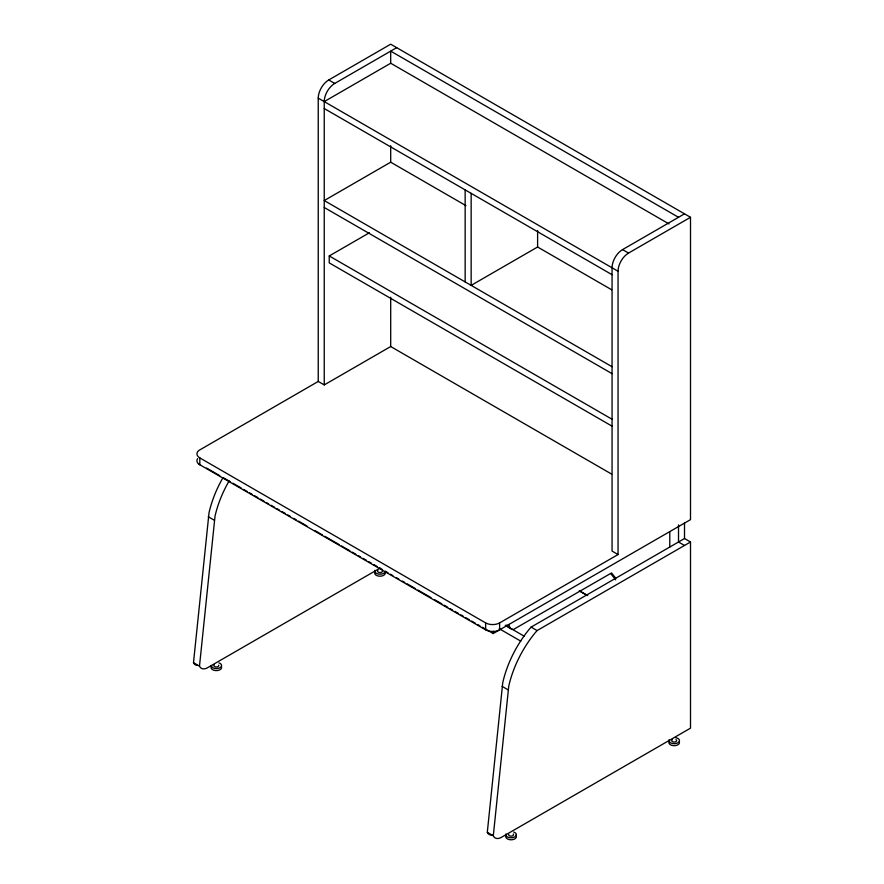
<?xml version="1.0" encoding="UTF-8"?>
<svg xmlns="http://www.w3.org/2000/svg" width="884" height="884" viewBox="0 0 884 884"><rect width="100%" height="100%" fill="white"/><g stroke="black" fill="none" stroke-linecap="round" stroke-linejoin="round"><path stroke-width="1.33" d="M197.452 665.442A12.365 7.138 -60 0 1 193.497 662.691L209.033 512.665A79.427 45.858 -60 0 1 223.066 477.526M380.043 568.136L207.563 667.718A12.365 7.138 -60 0 1 199.486 666.149L215.033 516.123A79.427 45.858 -60 0 1 229.067 480.995M487.305 832.319L502.742 682.757A79.427 45.858 -60 0 1 528.93 629.618L531.096 627.11L684.514 538.533L690.503 542.002L690.503 728.151L501.383 837.347A12.365 7.138 -60 0 1 493.305 835.789L487.305 832.319A12.365 7.138 -60 0 0 489.835 834.794M493.305 835.789L508.742 686.227A79.427 45.858 -60 0 1 534.931 633.077L537.085 630.579L690.503 542.002M197.673 458.597A9.89 5.713 0 0 0 198.248 463.636L199.817 464.818L199.817 457.901A9.89 5.713 0 0 1 198.966 450.387L318.24 381.446L318.24 98.146A14.84 8.564 -60 0 1 328.738 79.969L390.695 44.2L690.503 217.298L690.503 519.637L493.228 633.541L482.366 627.264M318.24 381.446L324.24 384.916L324.24 101.605A14.84 8.564 -60 0 1 334.738 83.439L396.695 47.659M324.24 101.605L390.695 63.239L668.967 223.895M465.934 205.629L390.695 162.192L324.24 200.558L612.059 366.738M612.28 426.287L329.235 262.88L329.235 255.951L369.424 232.757M611.64 289.753L537.605 247.012L471.15 285.377L471.15 193.353M324.24 384.916L390.695 346.539L611.64 474.1M198.9 464.199L485.636 629.839A9.89 5.713 0 0 0 499.626 629.839L499.626 622.911L618.049 554.544L618.049 271.244A14.84 8.564 -60 0 1 628.546 253.067L690.503 217.298M618.049 554.544L612.059 551.086L612.059 267.775A14.84 8.564 -60 0 1 622.546 249.608L684.514 213.829M678.514 217.298L390.695 51.128L390.695 63.239M328.738 79.969L334.738 83.439M622.546 249.608L628.546 253.067M318.24 98.146L618.049 271.244M324.24 108.533L612.059 274.703M324.24 207.486L612.059 373.656M329.235 255.951L612.28 419.37M684.514 545.461L678.514 542.002L678.514 524.897M579.396 590.744L587.75 595.573M579.374 590.976L586.534 595.12M531.096 627.11L537.085 630.579M505.272 625.264L524.378 636.303M499.294 628.745L520.798 641.154M199.817 457.901L485.636 622.911A9.89 5.713 0 0 0 499.626 622.911M206.602 468.056L219.729 475.636M223.309 477.703L230.481 481.835M232.868 483.216L241.222 488.045M243.608 489.427L247.188 491.493M249.575 492.863L251.962 494.244M254.349 495.626L257.94 497.692M260.327 499.073L263.907 501.14M266.294 502.521L268.681 503.891M271.068 505.272L274.648 507.339M277.035 508.72L279.421 510.101M281.808 511.471L285.388 513.549M287.775 514.919L290.173 516.3M293.753 518.367L296.14 519.748M298.527 521.129L306.881 525.947M315.234 530.776L322.406 534.908M324.793 536.29L339.113 544.555M341.5 545.936L349.854 550.765M352.241 552.146L355.832 554.213M358.219 555.583L360.606 556.964M362.993 558.345L366.573 560.412M368.959 561.793L371.346 563.174M373.733 564.544L377.313 566.611M379.7 567.992L382.087 569.373M385.667 571.44L388.065 572.821M390.452 574.202L392.839 575.572M396.419 577.639L398.806 579.02M402.386 581.086L404.773 582.468M407.159 583.849L415.513 588.667M417.9 590.048L431.038 597.628M434.619 599.695L441.779 603.838M444.166 605.209L447.746 607.286M450.133 608.656L452.531 610.037M454.917 611.419L458.498 613.485M460.884 614.866L463.271 616.236M465.658 617.618L469.238 619.684M471.625 621.065L475.205 623.132M477.592 624.513L479.979 625.894M208.248 516.742L214.248 520.201M502.068 686.36L508.057 689.818M193.497 662.691L199.486 666.149M615.761 578.235L611.562 572.931L513.538 629.43A10.111 5.834 -60 0 1 509.118 624.358M610.711 573.583L615.684 579.838M684.514 522.753L684.514 538.533M669.774 531.604L669.774 547.052M537.605 230.525L537.605 247.012M493.228 631.231L493.228 633.541M485.636 622.911L485.636 629.839M465.15 189.883L465.15 281.919M390.695 145.716L390.695 162.192M390.695 297.234L390.695 346.539M510.201 627.994A10.111 5.834 -60 0 1 506.863 624.911M492.034 835.048A12.365 7.138 -60 0 1 490.532 834.993M221.453 666.768A5.304 3.061 0 0 1 215.652 670.591A5.304 3.061 0 0 1 211.751 666.028M218.989 662.889A5.304 3.061 0 0 1 218.989 668.194A5.304 3.061 0 0 1 211.044 665.541M218.724 665.166A2.475 1.425 0 0 1 216.016 666.956A2.475 1.425 0 0 1 214.193 664.823M515.692 835.214A5.304 3.061 0 0 1 511.792 839.778A5.304 3.061 0 0 1 505.979 835.944M513.748 832.076A5.304 3.061 0 0 1 515.902 836.01A5.304 3.061 0 0 1 509.283 837.601A5.304 3.061 0 0 1 505.979 833.932M513.239 834.01A2.475 1.425 0 0 1 511.416 836.131A2.475 1.425 0 0 1 508.709 834.352M679.31 741.842A5.304 3.061 0 0 1 673.497 745.665A5.304 3.061 0 0 1 669.597 741.101M675.564 737.654A5.304 3.061 0 0 1 679.31 741.4A5.304 3.061 0 0 1 672.812 743.566A5.304 3.061 0 0 1 669.066 739.82M675.94 739.599A2.475 1.425 0 0 1 675.94 741.621A2.475 1.425 0 0 1 672.437 741.621A2.475 1.425 0 0 1 672.437 739.599M385.126 572.368A5.304 3.061 0 0 1 379.313 576.191A5.304 3.061 0 0 1 375.413 571.628M385.302 571.141A5.304 3.061 0 0 1 379.313 574.169A5.304 3.061 0 0 1 374.882 570.346M382.396 570.766A2.475 1.425 0 0 1 379.678 572.556A2.475 1.425 0 0 1 377.866 570.423"/></g></svg>
